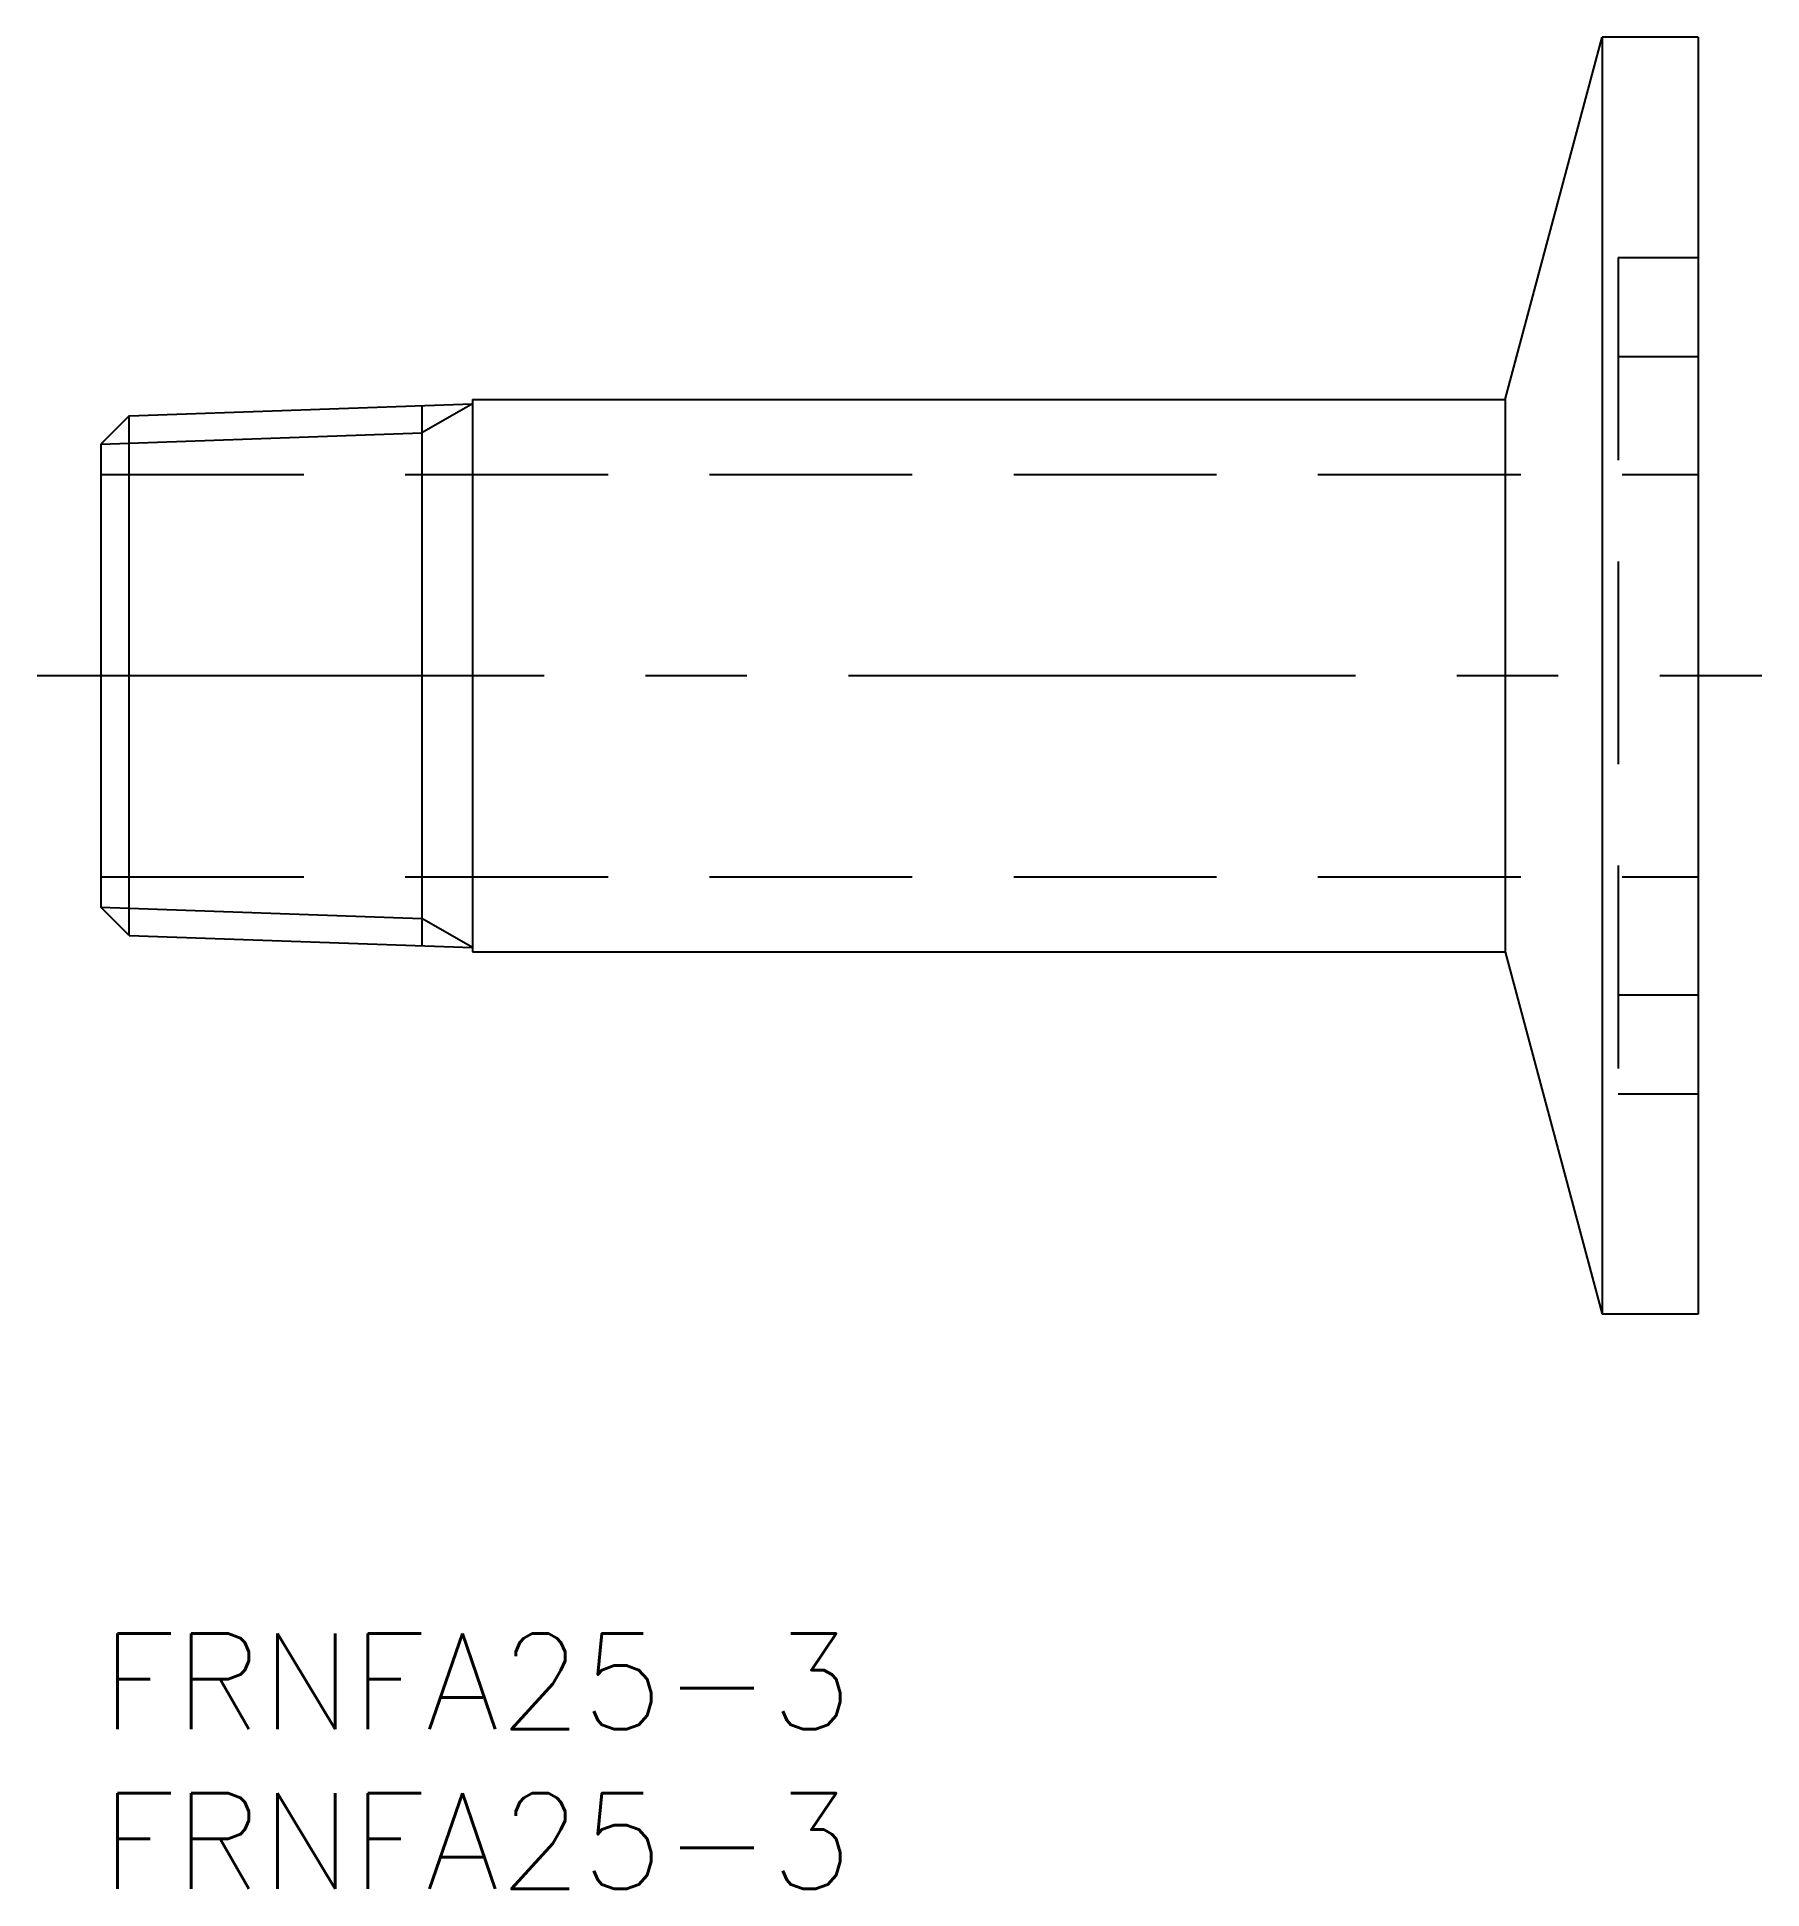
# Model space of a CAD drawing. Extents: x -2 to 52, y -8 to 50.
import ezdxf

# ---------------------------------------------------------------- set-up
doc = ezdxf.new("R2010")
doc.units = 0
doc.header["$LTSCALE"] = 0.5
doc.linetypes.add('CENTER', pattern=[50.8, 31.75, -6.35, 6.35, -6.35])
doc.linetypes.add('DASHED', pattern=[19.05, 12.7, -6.35])
for name, color, linetype in [('MSM_CENTER', 1, 'CENTER'), ('MSM_CONTINUOUS', 7, 'CONTINUOUS'), ('MSM_DASHED', 4, 'DASHED'), ('MSM_NARROW', 5, 'CONTINUOUS'), ('MSM_PART_NUMBER', 7, 'CONTINUOUS')]:
    doc.layers.add(name, color=color, linetype=linetype)
doc.styles.get("Standard").update_dxf_attribs({"font": 'txt.shx', "height": 3, "bigfont": 'bigfont.shx'})

# ---------------------------------------------------------------- blocks, each defined once
blk = doc.blocks.new('*U4')
at = {"layer": 'MSM_PART_NUMBER'}
blk.add_text('FRNFA25-3', height=3, dxfattribs=at).set_placement((0, -3))
blk = doc.blocks.new('*U5')
at = {"layer": 'MSM_PART_NUMBER'}
blk.add_text('FRNFA25-3', height=3, dxfattribs=at).set_placement((0, -8))

msp = doc.modelspace()

# ---------------------------------------------------------------- linework, layer by layer
at = {"layer": 'MSM_CENTER'}
msp.add_line((-2, 30), (52, 30), dxfattribs=at)
at = {"layer": 'MSM_CONTINUOUS'}
for p, q in [((43.959, 38.65), (47, 50)), ((47, 50), (47, 10)), ((50, 50), (47, 50)), ((50, 50), (50, 10)), ((0.887, 38.14), (11.628, 38.515)), ((10.05, 38.46), (10.05, 21.54)), ((11.628, 38.65), (43.959, 38.65)), ((11.628, 38.65), (11.628, 21.35)), ((43.959, 38.65), (43.959, 21.35)), ((0.887, 38.14), (0, 37.253)), ((0.887, 21.86), (0.887, 38.14)), ((0, 37.253), (0, 22.747)), ((0.887, 21.86), (0, 22.747)), ((0.887, 21.86), (11.628, 21.485)), ((11.628, 21.35), (43.959, 21.35)), ((43.959, 21.35), (47, 10)), ((50, 10), (47, 10))]:
    msp.add_line(p, q, dxfattribs=at)
at = {"layer": 'MSM_DASHED'}
for p, q in [((47.5, 43.1), (47.5, 16.9)), ((47.5, 43.1), (50, 43.1)), ((47.5, 40), (50, 40)), ((0, 36.3), (50, 36.3)), ((0, 23.7), (50, 23.7)), ((47.5, 20), (50, 20)), ((47.5, 16.9), (50, 16.9))]:
    msp.add_line(p, q, dxfattribs=at)
at = {"layer": 'MSM_NARROW'}
for p, q in [((11.628, 38.515), (10.05, 37.604)), ((0, 37.253), (10.05, 37.604)), ((0, 22.747), (10.05, 22.396)), ((11.628, 21.485), (10.05, 22.396))]:
    msp.add_line(p, q, dxfattribs=at)

# ---------------------------------------------------------------- block references
at = {"layer": 'MSM_CONTINUOUS'}
for name in ['*U4', '*U5']:
    msp.add_blockref(name, (0, 0), dxfattribs=at)

doc.saveas('drawing.dxf')
